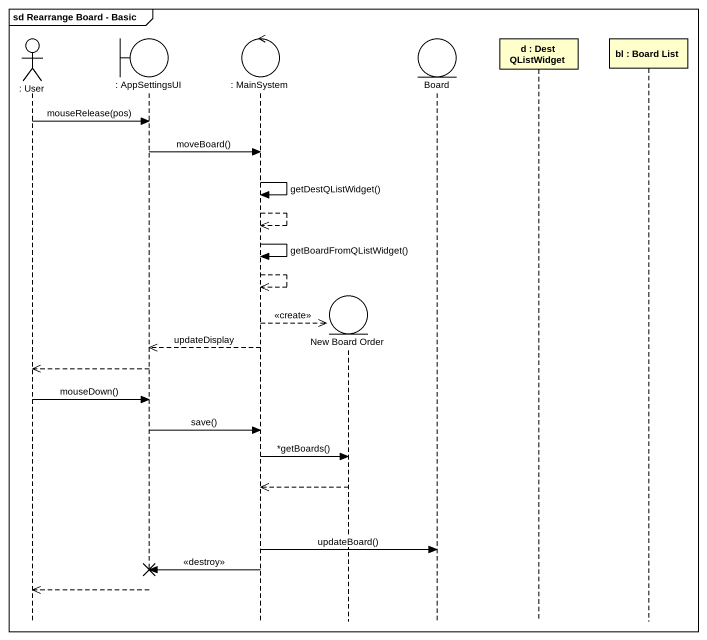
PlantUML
@startuml
mainframe sd Rearrange Board - Basic
hide footbox
actor ": User" as User
boundary ": AppSettingsUI" as AppSettingsUI
control ": MainSystem" as MainSystem
entity "New Board Order" as New_Board_Order
entity Board
participant "d : Dest QListWidget" as d_Dest_QListWidget
participant "bl : Board List" as bl_Board_List

User -> AppSettingsUI : mouseRelease(pos)
AppSettingsUI -> MainSystem : moveBoard()
MainSystem -> MainSystem : getDestQListWidget()
MainSystem -->> MainSystem
MainSystem -> MainSystem : getBoardFromQListWidget()
MainSystem -->> MainSystem
MainSystem -->> New_Board_Order ** : <<create>>
MainSystem -->> AppSettingsUI : updateDisplay
AppSettingsUI -->> User
User -> AppSettingsUI : mouseDown()
AppSettingsUI -> MainSystem : save()
MainSystem -> New_Board_Order : *getBoards()
New_Board_Order -->> MainSystem
MainSystem -> Board : updateBoard()
MainSystem -> AppSettingsUI !! : <<destroy>>
AppSettingsUI -->> User
@enduml
